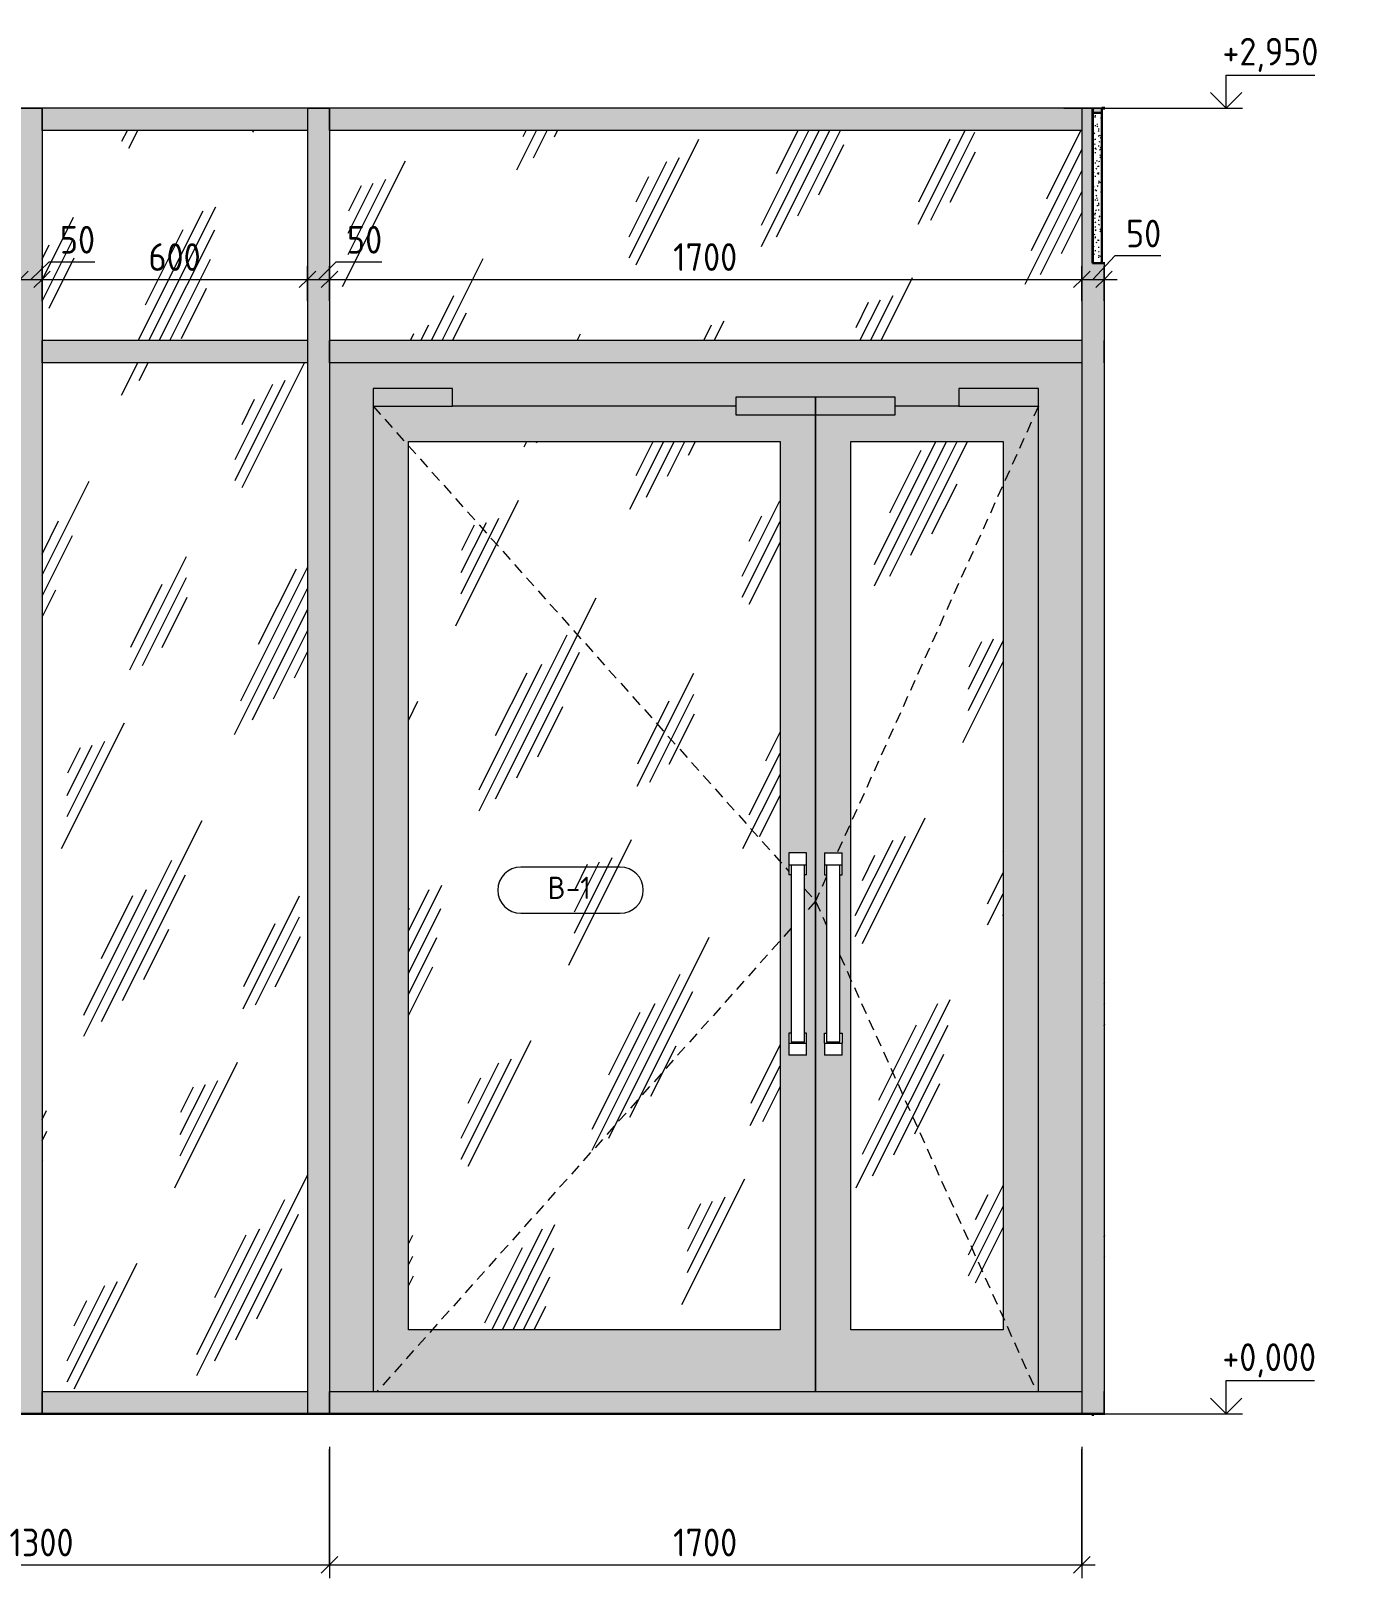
# Model space of a CAD drawing. Header units: millimetres. Extents: x 855 to 103073, y -1987 to 27400.
# Drawn here: x 15190 to 18153, y -371 to 3125 of the extents above; entities that cross this region are included whole.
import ezdxf

# ---------------------------------------------------------------- set-up
doc = ezdxf.new("R2010")
doc.units = ezdxf.units.MM
doc.linetypes.add('200_ШТРИХ_ш1п0_6_', pattern=[40, 25, -15])
for name, color, linetype, lineweight in [('A-ANNO-DIMS', 7, 'Continuous', 9), ('A-ANNO-DIMS-25', 7, 'Continuous', 9), ('A-DOOR', 7, 'Continuous', 9), ('A-DOOR-1', 7, '200_ШТРИХ_ш1п0_6_', 9), ('A-DOOR-IDEN', 7, 'Continuous', 9), ('A-FLOR', 7, 'Continuous', 9), ('A-GLAZ-CURT', 7, 'Continuous', 9), ('A-GLAZ-CWMG', 7, 'Continuous', 9), ('G-ANNO-DIMS', 7, 'Continuous', 9), ('G-ANNO-DIMS-1', 7, 'Continuous', 20)]:
    doc.layers.add(name, color=color, linetype=linetype, lineweight=lineweight)
for name, color, linetype, lineweight, true_color in [('A-FLOR-1', 7, 'Continuous', 9, 0x787878), ('A-FLOR-FNSH-1', 7, 'Continuous', 40, 0x3c3c3c), ('A-FLOR-FNSH-2', 7, 'Continuous', 30, 0x3c3c3c), ('A-GLAZ-CWMG-1', 7, 'Continuous', 9, 0x535353), ('A-WALL-1', 7, 'Continuous', 30, 0x3c3c3c), ('A-WALL-FNSH-1', 7, 'Continuous', 30, 0x3c3c3c), ('I-WALL-1', 7, 'Continuous', 9, 0x787878)]:
    doc.layers.add(name, color=color, linetype=linetype, lineweight=lineweight, true_color=true_color)
doc.styles.add('GOST Common_4', font='GOST_Common.ttf', dxfattribs={"height": 50})
doc.styles.add('ISOCPEUR_1', font='isocpeur.ttf', dxfattribs={"width": 0.9, "height": 62.5})
doc.dimstyles.new('ISO-2_5_0_9К_БОЛЬШОЙ', dxfattribs={"dimscale": 304.8, "dimtxt": 62.248823, "dimasz": 0.123031, "dimexe": 0.098425, "dimexo": 0.246063, "dimgap": 0, "dimtad": 1, "dimdec": 0, "dimrnd": 10, "dimzin": 0, "dimdsep": 46, "dimtxsty": 'ISOCPEUR_1', "dimblk1": 'OBLIQUE', "dimblk2": 'OBLIQUE', "dimsah": 1, "dimcen": 0.09, "dimdle": 0.098425, "dimazin": 0, "dimtfac": 1, "dimtdec": 4, "dimtix": 1, "dimtmove": 0, "dimatfit": 3, "dimfxl": 1, "dimtvp": 1, "dimtolj": 1, "dimtzin": 0, "dimarcsym": 2})
doc.dimstyles.new('ISO-2_5_0_9К_БОЛЬШОЙ_1', dxfattribs={"dimscale": 304.8, "dimtxt": 62.248823, "dimasz": 0.123031, "dimexe": 0.098425, "dimexo": 0.246063, "dimgap": 0, "dimtad": 1, "dimdec": 0, "dimrnd": 10, "dimzin": 0, "dimdsep": 46, "dimtxsty": 'ISOCPEUR_1', "dimblk1": 'OBLIQUE', "dimblk2": 'OBLIQUE', "dimsah": 1, "dimcen": 0.09, "dimdle": 0.098425, "dimazin": 0, "dimtfac": 1, "dimtdec": 4, "dimtix": 1, "dimtmove": 1, "dimatfit": 3, "dimfxl": 1, "dimtvp": 1, "dimtolj": 1, "dimtzin": 0, "dimarcsym": 2})
pattern_1 = [(63.435, (18470.56, 31.75), (-255.58, 766.75), [317.5, -190.5, 317.5, -190.5, -403.9]), (63.435, (18470.56, 31.75), (-255.58, 766.75), [-1016, 127, -276.9]), (63.435, (18454.7, 47.6), (-255.58, 766.75), [254, -317.5, 190.5, -190.5, -467.4]), (63.435, (18454.7, 47.6), (-255.58, 766.75), [-952.5, 222.25, -245.15]), (63.435, (18454.7, 95.25), (-255.58, 766.75), [190.5, -381, 127, -190.5, -530.9]), (63.435, (18454.7, 95.25), (-255.58, 766.75), [-889, 285.75, -245.15]), (63.435, (18502.3, 47.6), (-255.58, 766.75), [190.5, -381, 158.75, -6404.65]), (63.435, (18549.93, 95.25), (-255.58, 766.75), [95.25, -476.25, 63.5, -6499.9]), (63.435, (18470.56, 174.6), (-255.58, 766.75), [63.5, -476.25, 63.5, -254, -562.65]), (63.435, (18470.56, 174.6), (-255.58, 766.75), [-857.25, 158.75, -403.9]), (63.435, (18756.3, 127), (-255.58, 766.75), [317.5, -476.25, 381, -251.5]), (63.435, (18756.3, 79.4), (-255.58, 766.75), [444.5, -317.5, 476.25, -188]), (63.435, (18788.06, 95.25), (-255.58, 766.75), [508, -254, 381, -276.9]), (63.435, (18835.7, 142.9), (-255.58, 766.75), [317.5, -444.5, 254, -403.9]), (63.435, (18788.06, 238.1), (-255.58, 766.75), [158.75, -635, 190.5, -435.65]), (63.435, (18883.3, 190.5), (-255.58, 766.75), [127, -635, 127, -530.9])]

# ---------------------------------------------------------------- blocks, each defined once
blk = doc.blocks.new('Прямоугольный импост - Импост структурный с накладкой - 190мм-24242608-Развертка 1_02-1')
at = {"layer": 'A-GLAZ-CWMG-1'}
blk.add_hatch(color=256, dxfattribs=at).paths.add_polyline_path([(20775, 0), (20776.7, 0), (20776.7, 50), (20775, 50), (20775, 48.8)])
at = {"layer": 'A-GLAZ-CWMG'}
for p, q in [((20775, 0), (20775, 50)), ((20775, 50), (20776.7, 50))]:
    blk.add_line(p, q, dxfattribs=at)
blk = doc.blocks.new('Системная панель - Стекло - 40мм-32257947-Развертка 1_02-1')
at = {"layer": 'A-GLAZ-CURT'}
h = blk.add_hatch(dxfattribs=at)
h.set_pattern_fill('FP_1', color=256, style=0, pattern_type=2)
h.set_pattern_definition(pattern_1)
h.paths.add_polyline_path([(18375, 50), (18975, 50), (18975, 2375), (18375, 2375), (18375, 859)])
blk = doc.blocks.new('Прямоугольный импост - Импост структурный с накладкой - 190мм-32257697-Развертка 1_02-1')
at = {"layer": 'A-GLAZ-CWMG-1'}
blk.add_hatch(color=256, dxfattribs=at).paths.add_polyline_path([(20725, 2900), (20725, 2950), (19025, 2950), (19025, 2900), (20157.6, 2900)])
at = {"layer": 'A-GLAZ-CWMG'}
for p, q in [((19025, 2900), (19025, 2950)), ((20725, 2950), (19025, 2950)), ((20725, 2950), (20725, 2900)), ((20725, 2900), (19025, 2900))]:
    blk.add_line(p, q, dxfattribs=at)
blk = doc.blocks.new('Прямоугольный импост - Импост структурный с накладкой - 190мм-32257948-Развертка 1_02-1')
at = {"layer": 'A-GLAZ-CWMG-1'}
blk.add_hatch(color=256, dxfattribs=at).paths.add_polyline_path([(18918.8, 0), (18975, 0), (18975, 50), (18375, 50), (18375, 0)])
at = {"layer": 'A-GLAZ-CWMG'}
for p, q in [((18375, 0), (18375, 50)), ((18375, 50), (18975, 50)), ((18975, 50), (18975, 0))]:
    blk.add_line(p, q, dxfattribs=at)
blk = doc.blocks.new('Прямоугольный импост - Импост структурный с накладкой - 190мм-22862222-Развертка 1_02-1')
at = {"layer": 'A-GLAZ-CWMG-1'}
blk.add_hatch(color=256, dxfattribs=at).paths.add_polyline_path([(18975, 0), (19025, 0), (19025, 2400), (18975, 2400), (18975, 859)])
at = {"layer": 'A-GLAZ-CWMG'}
for p, q in [((18975, 2400), (18975, 0)), ((19025, 2400), (19025, 0))]:
    blk.add_line(p, q, dxfattribs=at)
blk = doc.blocks.new('Прямоугольный импост - Импост структурный с накладкой - 190мм-32540737-Развертка 1_02-1')
at = {"layer": 'A-GLAZ-CWMG-1'}
blk.add_hatch(color=256, dxfattribs=at).paths.add_polyline_path([(19025, 2400), (19025, 2950), (18975, 2950), (18975, 2400)])
at = {"layer": 'A-GLAZ-CWMG'}
for p, q in [((18975, 2950), (19025, 2950)), ((18975, 2950), (18975, 2400)), ((19025, 2950), (19025, 2400))]:
    blk.add_line(p, q, dxfattribs=at)
blk = doc.blocks.new('Системная панель - Стекло - 40мм-31929511-Развертка 1_02-1')
at = {"layer": 'A-GLAZ-CURT'}
h = blk.add_hatch(dxfattribs=at)
h.set_pattern_fill('FP_1', color=256, style=0, pattern_type=2)
h.set_pattern_definition(pattern_1)
h.paths.add_polyline_path([(20776.7, 50), (20776.7, 2375), (20775, 2375), (20775, 50)])
blk = doc.blocks.new('Прямоугольный импост - Импост структурный с накладкой - 190мм-32257698-Развертка 1_02-1')
at = {"layer": 'A-GLAZ-CWMG-1'}
blk.add_hatch(color=256, dxfattribs=at).paths.add_polyline_path([(16025, 0), (17725, 0), (17725, 50), (16025, 50)])
at = {"layer": 'A-GLAZ-CWMG'}
for p, q in [((16025, 0), (16025, 50)), ((16025, 50), (17725, 50)), ((17725, 50), (17725, 0))]:
    blk.add_line(p, q, dxfattribs=at)
blk = doc.blocks.new('Прямоугольный импост - Импост структурный с накладкой - 190мм-V1-Развертка 1_02-1')
at = {"layer": 'A-GLAZ-CWMG-1'}
h = blk.add_hatch(color=256, dxfattribs=at)
h.paths.add_polyline_path([(20725, 2400), (20775, 2400), (20775, 2600), (20749, 2600), (20749, 2950), (20725, 2950), (20725, 2479.5)])
h.paths.add_polyline_path([(20770, 2940), (20770, 2950), (20750, 2950), (20750, 2940)])
at = {"layer": 'A-GLAZ-CWMG'}
for p, q in [((20725, 2950), (20749, 2950)), ((20725, 2950), (20725, 2400)), ((20750, 2950), (20770, 2950)), ((20775, 2600), (20775, 2400))]:
    blk.add_line(p, q, dxfattribs=at)
blk = doc.blocks.new('Дверь_Витражная_остекление_ - ДВН_ДАО_Главный вход_1800 в свету 3-32257949-Развертка 1_02-1')
at = {"layer": 'A-DOOR'}
for points in [[(19025, 50), (19123, 50), (19123, 2317), (19303, 2317), (19303, 2277), (19943, 2277), (19943, 2297), (20303, 2297), (20303, 2277), (20447, 2277), (20447, 2317), (20627, 2317), (20627, 50), (20725, 50), (20725, 2375), (19025, 2375), (19025, 190)], [(19228.5, 2277), (19303, 2277), (19303, 2317), (19123, 2317), (19123, 2277)], [(20447, 2277), (20627, 2277), (20627, 2317), (20447, 2317)], [(20123, 2257), (20123, 2297), (19943, 2297), (19943, 2257)], [(20123, 2257), (20303, 2257), (20303, 2297), (20123, 2297)]]:
    blk.add_hatch(color=256, dxfattribs=at).paths.add_polyline_path(points)
h = blk.add_hatch(color=256, dxfattribs=at)
h.paths.add_polyline_path([(19123, 50), (20123, 50), (20123, 2257), (19943, 2257), (19943, 2277), (19123, 2277), (19123, 859)])
h.paths.add_polyline_path([(20043, 190), (19203, 190), (19203, 2197), (20043, 2197), (20043, 426.9)])
h.paths.add_polyline_path([(20073, 810), (20063, 810), (20063, 860), (20068, 860), (20068, 1217.5), (20063, 1217.5), (20063, 1267.5), (20103, 1267.5), (20103, 1217.5), (20098, 1217.5), (20098, 860), (20103, 860), (20103, 810), (20077.8, 810)])
h = blk.add_hatch(color=256, dxfattribs=at)
h.paths.add_polyline_path([(20123, 50), (20627, 50), (20627, 2277), (20303, 2277), (20303, 2257), (20123, 2257), (20123, 426.9)])
h.paths.add_polyline_path([(20547, 190), (20203, 190), (20203, 2197), (20547, 2197), (20547, 210.8)])
h.paths.add_polyline_path([(20183, 810), (20143, 810), (20143, 860), (20148, 860), (20148, 1217.5), (20143, 1217.5), (20143, 1267.5), (20183, 1267.5), (20183, 1217.5), (20178, 1217.5), (20178, 860), (20183, 860), (20183, 825)])
h = blk.add_hatch(dxfattribs=at)
h.set_pattern_fill('FP_1', color=256, style=0, pattern_type=2)
h.set_pattern_definition(pattern_1)
h.paths.add_polyline_path([(19538.2, 190), (20043, 190), (20043, 2197), (19203, 2197), (19203, 190)])
h = blk.add_hatch(dxfattribs=at)
h.set_pattern_fill('FP_1', color=256, style=0, pattern_type=2)
h.set_pattern_definition(pattern_1)
h.paths.add_polyline_path([(20467.3, 190), (20547, 190), (20547, 2197), (20203, 2197), (20203, 190)])
for p, q in [((19303, 2317), (19123, 2317)), ((19123, 2317), (19123, 2277)), ((19303, 2277), (19303, 2317)), ((20627, 2317), (20447, 2317)), ((20447, 2317), (20447, 2277)), ((20627, 2277), (20627, 2317)), ((19123, 2277), (19123, 50)), ((19123, 2277), (19303, 2277)), ((19943, 2277), (19303, 2277)), ((19943, 2297), (19943, 2257)), ((20123, 2297), (19943, 2297)), ((20303, 2297), (20123, 2297)), ((20123, 2297), (20123, 2257)), ((20123, 2257), (20123, 2297)), ((20303, 2257), (20303, 2297)), ((20447, 2277), (20303, 2277)), ((20447, 2277), (20627, 2277)), ((20627, 50), (20627, 2277)), ((19943, 2257), (20123, 2257)), ((20123, 2257), (20123, 50)), ((20123, 2257), (20303, 2257)), ((20123, 50), (20123, 2257)), ((19203, 190), (19203, 2197)), ((19203, 2197), (20043, 2197)), ((20043, 2197), (20043, 190)), ((20203, 190), (20203, 2197)), ((20203, 2197), (20547, 2197)), ((20547, 2197), (20547, 190)), ((20063, 1267.5), (20063, 1240)), ((20103, 1267.5), (20063, 1267.5)), ((20103, 1240), (20103, 1267.5)), ((20143, 1267.5), (20143, 1240)), ((20143, 1267.5), (20183, 1267.5)), ((20183, 1240), (20183, 1267.5)), ((20103, 1240), (20063, 1240)), ((20063, 1240), (20063, 1217.5)), ((20068, 1240), (20068, 840)), ((20098, 840), (20098, 1240)), ((20103, 1217.5), (20103, 1240)), ((20183, 1240), (20143, 1240)), ((20143, 1240), (20143, 1217.5)), ((20148, 1240), (20148, 840)), ((20178, 840), (20178, 1240)), ((20183, 1217.5), (20183, 1240)), ((20068, 1217.5), (20063, 1217.5)), ((20103, 1217.5), (20098, 1217.5)), ((20143, 1217.5), (20148, 1217.5)), ((20178, 1217.5), (20183, 1217.5)), ((20068, 860), (20063, 860)), ((20063, 860), (20063, 837.5)), ((20098, 840), (20068, 840)), ((20103, 860), (20098, 860)), ((20103, 837.5), (20103, 860)), ((20143, 837.5), (20143, 860)), ((20143, 860), (20148, 860)), ((20178, 840), (20148, 840)), ((20178, 860), (20183, 860)), ((20183, 860), (20183, 837.5)), ((20063, 837.5), (20063, 810)), ((20063, 837.5), (20103, 837.5)), ((20103, 810), (20063, 810)), ((20103, 810), (20103, 837.5)), ((20143, 837.5), (20143, 810)), ((20143, 837.5), (20183, 837.5)), ((20183, 810), (20143, 810)), ((20183, 810), (20183, 837.5)), ((20043, 190), (19203, 190)), ((20547, 190), (20203, 190))]:
    blk.add_line(p, q, dxfattribs=at)
at = {"layer": 'A-DOOR-1'}
for p, q in [((19123, 2277), (20063, 1225.6)), ((20627, 2277), (20172.1, 1267.5)), ((20148, 1214), (20123, 1158.5)), ((20098, 1186.5), (20123, 1158.5)), ((20123, 1158.5), (20098, 1130.5)), ((20123, 1158.5), (20148, 1103)), ((20068, 1097), (19131.9, 50)), ((20178, 1036.4), (20622.5, 50))]:
    blk.add_line(p, q, dxfattribs=at)
blk = doc.blocks.new('Прямоугольный импост - Импост структурный с накладкой - 190мм-32258150-Развертка 1_02-1')
at = {"layer": 'A-GLAZ-CWMG-1'}
blk.add_hatch(color=256, dxfattribs=at).paths.add_polyline_path([(18975, 2900), (18975, 2950), (18375, 2950), (18375, 2900)])
at = {"layer": 'A-GLAZ-CWMG'}
for p, q in [((18375, 2900), (18375, 2950)), ((18975, 2950), (18375, 2950)), ((18975, 2950), (18975, 2900)), ((18975, 2900), (18375, 2900))]:
    blk.add_line(p, q, dxfattribs=at)
blk = doc.blocks.new('Системная панель - Стекло - 40мм-32540738-Развертка 1_02-1')
at = {"layer": 'A-GLAZ-CURT'}
h = blk.add_hatch(dxfattribs=at)
h.set_pattern_fill('FP_1', color=256, style=0, pattern_type=2)
h.set_pattern_definition(pattern_1)
h.paths.add_polyline_path([(20776.7, 2425), (20776.7, 2600), (20775, 2600), (20775, 2425)])
blk = doc.blocks.new('Системная панель - Стекло - 40мм-32540739-Развертка 1_02-1')
at = {"layer": 'A-GLAZ-CURT'}
h = blk.add_hatch(dxfattribs=at)
h.set_pattern_fill('FP_1', color=256, style=0, pattern_type=2)
h.set_pattern_definition(pattern_1)
h.paths.add_polyline_path([(20467.3, 2425), (20725, 2425), (20725, 2900), (19025, 2900), (19025, 2425), (20157.6, 2425)])
blk = doc.blocks.new('Системная панель - Стекло - 40мм-32540740-Развертка 1_02-1')
at = {"layer": 'A-GLAZ-CURT'}
h = blk.add_hatch(dxfattribs=at)
h.set_pattern_fill('FP_1', color=256, style=0, pattern_type=2)
h.set_pattern_definition(pattern_1)
h.paths.add_polyline_path([(18975, 2425), (18975, 2900), (18375, 2900), (18375, 2425), (18918.8, 2425)])
blk = doc.blocks.new('Прямоугольный импост - Импост структурный с накладкой - 190мм-32257703-Развертка 1_02-1')
at = {"layer": 'A-GLAZ-CWMG-1'}
blk.add_hatch(color=256, dxfattribs=at).paths.add_polyline_path([(20157.6, 2375), (20725, 2375), (20725, 2425), (19025, 2425), (19025, 2375), (19538.2, 2375)])
at = {"layer": 'A-GLAZ-CWMG'}
for p, q in [((19025, 2375), (19025, 2425)), ((20725, 2425), (19025, 2425)), ((20725, 2425), (20725, 2375)), ((20725, 2375), (19025, 2375))]:
    blk.add_line(p, q, dxfattribs=at)
blk = doc.blocks.new('Прямоугольный импост - Импост структурный с накладкой - 190мм-32258152-Развертка 1_02-1')
at = {"layer": 'A-GLAZ-CWMG-1'}
blk.add_hatch(color=256, dxfattribs=at).paths.add_polyline_path([(18375, 2375), (18975, 2375), (18975, 2425), (18375, 2425)])
at = {"layer": 'A-GLAZ-CWMG'}
for p, q in [((18375, 2375), (18375, 2425)), ((18975, 2425), (18375, 2425)), ((18975, 2425), (18975, 2375)), ((18975, 2375), (18375, 2375))]:
    blk.add_line(p, q, dxfattribs=at)
blk = doc.blocks.new('Прямоугольный импост - Импост структурный с накладкой - 190мм-23201017-Развертка 1_02-1')
at = {"layer": 'A-GLAZ-CWMG-1'}
blk.add_hatch(color=256, dxfattribs=at).paths.add_polyline_path([(20775, 2375), (20776.7, 2375), (20776.7, 2425), (20775, 2425)])
at = {"layer": 'A-GLAZ-CWMG'}
for p, q in [((20775, 2375), (20775, 2425)), ((20776.7, 2425), (20775, 2425)), ((20776.7, 2375), (20775, 2375))]:
    blk.add_line(p, q, dxfattribs=at)
blk = doc.blocks.new('DIMBLOCK10-Развертка 1_02-1')
at = {"layer": 'A-ANNO-DIMS-25'}
for p, q in [((14565.5, -75), (14565.5, -371.2)), ((14565.5, -341.2), (14565.5, -80)), ((15865.5, -75), (15865.5, -371.2)), ((15865.5, -341.2), (15865.5, -80)), ((14565.5, -341.2), (15865.5, -341.2))]:
    blk.add_line(p, q, dxfattribs=at)
at = {"layer": 'A-ANNO-DIMS-25', "lineweight": 20}
for p, q in [((14565.5, -341.2), (14546.7, -360)), ((14565.5, -341.2), (14584.2, -322.5)), ((15865.5, -341.2), (15846.7, -360)), ((15865.5, -341.2), (15884.2, -322.5))]:
    blk.add_line(p, q, dxfattribs=at)
at = {"layer": 'A-ANNO-DIMS-25', "color": 0, "insert": (15141.9, -259.6), "char_height": 62.5, "width": 176.691, "attachment_point": 1, "line_spacing_factor": 1.149209, "style": 'ISOCPEUR_1'}
blk.add_mtext('1300', dxfattribs=at)
blk = doc.blocks.new('_Oblique')
at = {"color": 0, "linetype": 'ByBlock', "lineweight": -2}
blk.add_line((-0.5, -0.5), (0.5, 0.5), dxfattribs=at)
blk = doc.blocks.new('DIMBLOCK11-Развертка 1_02-1')
at = {"layer": 'A-ANNO-DIMS-25'}
for p, q in [((15865.5, -75), (15865.5, -371.2)), ((15865.5, -341.2), (15865.5, -80)), ((17565.5, -75), (17565.5, -371.2)), ((17565.5, -341.2), (17565.5, -80)), ((15865.5, -341.2), (17595.5, -341.2))]:
    blk.add_line(p, q, dxfattribs=at)
at = {"layer": 'A-ANNO-DIMS-25', "lineweight": 20}
for p, q in [((15865.5, -341.2), (15846.7, -360)), ((15865.5, -341.2), (15884.2, -322.5)), ((17565.5, -341.2), (17546.7, -360)), ((17565.5, -341.2), (17584.2, -322.5))]:
    blk.add_line(p, q, dxfattribs=at)
at = {"layer": 'A-ANNO-DIMS-25', "color": 0, "insert": (16641.9, -259.6), "char_height": 62.5, "width": 176.691, "attachment_point": 1, "line_spacing_factor": 1.149209, "style": 'ISOCPEUR_1'}
blk.add_mtext('1700', dxfattribs=at)
blk = doc.blocks.new('М_двери - Типоразмер_рамка-25223575-Развертка 1_02-1')
at = {"layer": 'A-DOOR-IDEN'}
for p, q in [((17476.2, 1235.2), (17251.4, 1235.2)), ((17251.4, 1131.2), (17476.2, 1131.2))]:
    blk.add_line(p, q, dxfattribs=at)
for centre, start, end in [((17251.4, 1183.2), 90, 270), ((17476.2, 1183.2), 270, 90)]:
    blk.add_arc(centre, 52, start, end, dxfattribs=at)
blk = doc.blocks.new('DIMBLOCK26-Развертка 1_02-1')
at = {"layer": 'A-ANNO-DIMS-25'}
for p, q in [((15165.5, 2514.9), (15165.5, 2593.4)), ((15230.9, 2602.5), (15190.5, 2563.4)), ((15215.5, 2514.9), (15215.5, 2593.4)), ((15334.9, 2602.5), (15230.9, 2602.5)), ((15165.5, 2563.4), (15215.5, 2563.4)), ((15165.5, 2563.4), (15165.5, 2514.9)), ((15215.5, 2563.4), (15215.5, 2514.9))]:
    blk.add_line(p, q, dxfattribs=at)
at = {"layer": 'A-ANNO-DIMS-25', "lineweight": 20}
for p, q in [((15165.5, 2563.4), (15146.7, 2544.7)), ((15165.5, 2563.4), (15184.2, 2582.2)), ((15215.5, 2563.4), (15196.7, 2544.7)), ((15215.5, 2563.4), (15234.2, 2582.2))]:
    blk.add_line(p, q, dxfattribs=at)
at = {"layer": 'A-ANNO-DIMS-25', "color": 0, "insert": (15255.9, 2684.2), "char_height": 62.5, "width": 94.81, "attachment_point": 1, "line_spacing_factor": 1.149209, "style": 'ISOCPEUR_1'}
blk.add_mtext('50', dxfattribs=at)
blk = doc.blocks.new('DIMBLOCK27-Развертка 1_02-1')
at = {"layer": 'A-ANNO-DIMS-25'}
for p, q in [((15215.5, 2514.9), (15215.5, 2593.4)), ((15815.5, 2514.9), (15815.5, 2593.4)), ((15215.5, 2563.4), (15815.5, 2563.4)), ((15215.5, 2563.4), (15215.5, 2514.9)), ((15815.5, 2563.4), (15815.5, 2514.9))]:
    blk.add_line(p, q, dxfattribs=at)
at = {"layer": 'A-ANNO-DIMS-25', "lineweight": 20}
for p, q in [((15215.5, 2563.4), (15196.7, 2544.7)), ((15215.5, 2563.4), (15234.2, 2582.2)), ((15815.5, 2563.4), (15796.7, 2544.7)), ((15815.5, 2563.4), (15834.2, 2582.2))]:
    blk.add_line(p, q, dxfattribs=at)
at = {"layer": 'A-ANNO-DIMS-25', "color": 0, "insert": (15456.2, 2645.1), "char_height": 62.5, "width": 142.215, "attachment_point": 1, "line_spacing_factor": 1.149209, "style": 'ISOCPEUR_1'}
blk.add_mtext('600', dxfattribs=at)
blk = doc.blocks.new('DIMBLOCK28-Развертка 1_02-1')
at = {"layer": 'A-ANNO-DIMS-25'}
for p, q in [((15815.5, 2514.9), (15815.5, 2593.4)), ((15879.7, 2602.5), (15840.5, 2563.4)), ((15865.5, 2514.9), (15865.5, 2593.4)), ((15983.7, 2602.5), (15879.7, 2602.5)), ((15815.5, 2563.4), (15865.5, 2563.4)), ((15815.5, 2563.4), (15815.5, 2514.9)), ((15865.5, 2563.4), (15865.5, 2514.9))]:
    blk.add_line(p, q, dxfattribs=at)
at = {"layer": 'A-ANNO-DIMS-25', "lineweight": 20}
for p, q in [((15815.5, 2563.4), (15796.7, 2544.7)), ((15815.5, 2563.4), (15834.2, 2582.2)), ((15865.5, 2563.4), (15846.7, 2544.7)), ((15865.5, 2563.4), (15884.2, 2582.2))]:
    blk.add_line(p, q, dxfattribs=at)
at = {"layer": 'A-ANNO-DIMS-25', "color": 0, "insert": (15904.7, 2684.2), "char_height": 62.5, "width": 94.81, "attachment_point": 1, "line_spacing_factor": 1.149209, "style": 'ISOCPEUR_1'}
blk.add_mtext('50', dxfattribs=at)
blk = doc.blocks.new('DIMBLOCK29-Развертка 1_02-1')
at = {"layer": 'A-ANNO-DIMS-25'}
for p, q in [((15865.5, 2514.9), (15865.5, 2593.4)), ((17565.5, 2514.9), (17565.5, 2593.4)), ((15865.5, 2563.4), (17565.5, 2563.4)), ((15865.5, 2563.4), (15865.5, 2514.9)), ((17565.5, 2563.4), (17565.5, 2514.9))]:
    blk.add_line(p, q, dxfattribs=at)
at = {"layer": 'A-ANNO-DIMS-25', "lineweight": 20}
for p, q in [((15865.5, 2563.4), (15846.7, 2544.7)), ((15865.5, 2563.4), (15884.2, 2582.2)), ((17565.5, 2563.4), (17546.7, 2544.7)), ((17565.5, 2563.4), (17584.2, 2582.2))]:
    blk.add_line(p, q, dxfattribs=at)
at = {"layer": 'A-ANNO-DIMS-25', "color": 0, "insert": (16641.9, 2645.1), "char_height": 62.5, "width": 176.691, "attachment_point": 1, "line_spacing_factor": 1.149209, "style": 'ISOCPEUR_1'}
blk.add_mtext('1700', dxfattribs=at)
blk = doc.blocks.new('DIMBLOCK30-Развертка 1_02-1')
at = {"layer": 'A-ANNO-DIMS-25'}
for p, q in [((17565.5, 2514.9), (17565.5, 2593.4)), ((17640.2, 2616.6), (17590.5, 2563.4)), ((17615.5, 2514.9), (17615.5, 2593.4)), ((17744.2, 2616.6), (17640.2, 2616.6)), ((17565.5, 2563.4), (17645.5, 2563.4)), ((17565.5, 2563.4), (17565.5, 2514.9)), ((17615.5, 2563.4), (17615.5, 2514.9))]:
    blk.add_line(p, q, dxfattribs=at)
at = {"layer": 'A-ANNO-DIMS-25', "lineweight": 20}
for p, q in [((17565.5, 2563.4), (17546.7, 2544.7)), ((17565.5, 2563.4), (17584.2, 2582.2)), ((17615.5, 2563.4), (17596.7, 2544.7)), ((17615.5, 2563.4), (17634.2, 2582.2))]:
    blk.add_line(p, q, dxfattribs=at)
at = {"layer": 'A-ANNO-DIMS-25', "color": 0, "insert": (17665.2, 2698.2), "char_height": 62.5, "width": 94.81, "attachment_point": 1, "line_spacing_factor": 1.149209, "style": 'ISOCPEUR_1'}
blk.add_mtext('50', dxfattribs=at)
blk = doc.blocks.new('Высотные отметки - Стрелка_Верх-17668718-Развертка 1_02-1')
at = {"layer": 'G-ANNO-DIMS'}
for p, q in [((10563.5, 75), (10363.5, 75)), ((10563.5, 0), (10563.5, 75)), ((10601.4, 0), (10526.4, 0))]:
    blk.add_line(p, q, dxfattribs=at)
at = {"layer": 'G-ANNO-DIMS-1'}
for q in [(10528.1, 35.4), (10598.8, 35.4)]:
    blk.add_line((10563.5, 0), q, dxfattribs=at)

msp = doc.modelspace()

# ---------------------------------------------------------------- hatches: boundary and pattern name
at = {"layer": 'A-FLOR-1'}
h = msp.add_hatch(dxfattribs=at)
h.set_pattern_fill('FP_2', color=256, style=0, pattern_type=2)
h.set_pattern_definition([(45, (15247.548, 0), (-14.25598, 14.25598), []), (45, (15261.804, 0), (-14.25598, 14.25598), [25.202, -5.04, 0.8382, -4.202])])
h.paths.add_polyline_path([(17617.2, 2950), (17617.2, 2951.3), (17610.5, 2951.3), (17610.5, 2950), (17617, 2950)])
at = {"layer": 'I-WALL-1'}
h = msp.add_hatch(dxfattribs=at)
h.set_pattern_fill('FP_3', color=256, style=0, pattern_type=2)
h.set_pattern_definition([(0, (15247.548, 0), (30.48, 7.62), [2.515, -20.345, 2.515, -20.345, -121.92]), (0, (15247.548, 0), (30.48, 7.62), [-45.72, 2.515, -43.205, 2.515, -20.345, -53.34]), (0, (15247.548, 0), (30.48, 7.62), [-114.3, 2.515, -12.725, 2.515, -35.585]), (120, (15258.978, 3.81), (-21.839114, 22.586454), [2.515, -20.345, 2.515, -20.345, -121.92]), (120, (15258.978, 3.81), (-21.839114, 22.586454), [-45.72, 2.515, -43.205, 2.515, -20.345, -53.34]), (120, (15258.978, 3.81), (-21.839114, 22.586454), [-114.3, 2.515, -12.725, 2.515, -35.585]), (240, (15262.788, 19.05), (-8.640886, -30.206454), [2.515, -20.345, 2.515, -20.345, -121.92]), (240, (15262.788, 19.05), (-8.640886, -30.206454), [-45.72, 2.515, -43.205, 2.515, -20.345, -53.34]), (240, (15262.788, 19.05), (-8.640886, -30.206454), [-114.3, 2.515, -12.725, 2.515, -35.585])])
h.paths.add_polyline_path([(17590.5, 2600), (17610.5, 2600), (17610.5, 2940), (17590.5, 2940)])

# ---------------------------------------------------------------- linework, layer by layer
at = {"layer": 'A-FLOR'}
for p, q in [((17589.5, 2950), (12161, 2950)), ((17610.5, 2950), (17590.5, 2950))]:
    msp.add_line(p, q, dxfattribs=at)
at = {"layer": 'A-FLOR-FNSH-1'}
for p, q in [((17610.5, 2951.3), (17610.5, 2950)), ((17610.5, 2950), (17617.2, 2950))]:
    msp.add_line(p, q, dxfattribs=at)
at = {"layer": 'A-FLOR-FNSH-2'}
for p, q in [((17617.2, 0), (10116.2, 0)), ((17590.5, -5), (17590.5, 0)), ((17617.2, -0.1), (10091.7, -0.1))]:
    msp.add_line(p, q, dxfattribs=at)
at = {"layer": 'A-WALL-1'}
for p, q in [((17610.5, 2940), (17590.5, 2940)), ((17590.5, 2940), (17590.5, 2600)), ((17610.5, 2600), (17610.5, 2950)), ((17590.5, 2600), (17617.2, 2600))]:
    msp.add_line(p, q, dxfattribs=at)
at = {"layer": 'A-WALL-FNSH-1'}
for p, q in [((17589.5, 2951.3), (17589.5, 2600)), ((17590.5, 2940), (17590.5, 2951.3)), ((17589.5, 2600), (17590.5, 2600))]:
    msp.add_line(p, q, dxfattribs=at)
at = {"layer": 'G-ANNO-DIMS'}
for p, q in [((17524.8, 2950), (17808, 2950)), ((17808, 2950), (17891.7, 2950)), ((17481.3, 0), (17863.8, 0)), ((17863.8, 0), (17891.5, 0))]:
    msp.add_line(p, q, dxfattribs=at)

# ---------------------------------------------------------------- block references
at = {"layer": 'A-DOOR'}
msp.add_blockref('Дверь_Витражная_остекление_ - ДВН_ДАО_Главный вход_1800 в свету 3-32257949-Развертка 1_02-1', (-3159.5, 0), dxfattribs=at)
at = {"layer": 'A-DOOR-IDEN'}
msp.add_blockref('М_двери - Типоразмер_рамка-25223575-Развертка 1_02-1', (-953.8, 0), dxfattribs=at)
at = {"layer": 'A-GLAZ-CURT'}
for name in ['Системная панель - Стекло - 40мм-32540740-Развертка 1_02-1', 'Системная панель - Стекло - 40мм-32540739-Развертка 1_02-1', 'Системная панель - Стекло - 40мм-32540738-Развертка 1_02-1', 'Системная панель - Стекло - 40мм-32257947-Развертка 1_02-1', 'Системная панель - Стекло - 40мм-31929511-Развертка 1_02-1']:
    msp.add_blockref(name, (-3159.5, 0), dxfattribs=at)
at = {"layer": 'A-GLAZ-CWMG'}
for name, p in [('Прямоугольный импост - Импост структурный с накладкой - 190мм-32540737-Развертка 1_02-1', (-3809.5, 0)), ('Прямоугольный импост - Импост структурный с накладкой - 190мм-32258150-Развертка 1_02-1', (-3159.5, 0)), ('Прямоугольный импост - Импост структурный с накладкой - 190мм-32540737-Развертка 1_02-1', (-3159.5, 0)), ('Прямоугольный импост - Импост структурный с накладкой - 190мм-32257697-Развертка 1_02-1', (-3159.5, 0)), ('Прямоугольный импост - Импост структурный с накладкой - 190мм-V1-Развертка 1_02-1', (-3159.5, 0)), ('Прямоугольный импост - Импост структурный с накладкой - 190мм-32258152-Развертка 1_02-1', (-3159.5, 0)), ('Прямоугольный импост - Импост структурный с накладкой - 190мм-32257703-Развертка 1_02-1', (-3159.5, 0)), ('Прямоугольный импост - Импост структурный с накладкой - 190мм-23201017-Развертка 1_02-1', (-3159.5, 0)), ('Прямоугольный импост - Импост структурный с накладкой - 190мм-22862222-Развертка 1_02-1', (-3809.5, 0)), ('Прямоугольный импост - Импост структурный с накладкой - 190мм-22862222-Развертка 1_02-1', (-3159.5, 0)), ('Прямоугольный импост - Импост структурный с накладкой - 190мм-22862222-Развертка 1_02-1', (-1409.5, 0)), ('Прямоугольный импост - Импост структурный с накладкой - 190мм-32257948-Развертка 1_02-1', (-3159.5, 0)), ('Прямоугольный импост - Импост структурный с накладкой - 190мм-32257698-Развертка 1_02-1', (-159.5, 0)), ('Прямоугольный импост - Импост структурный с накладкой - 190мм-24242608-Развертка 1_02-1', (-3159.5, 0))]:
    msp.add_blockref(name, p, dxfattribs=at)
at = {"layer": 'G-ANNO-DIMS', "extrusion": (0, 0, -1)}
for p in [(-28455.2, 2950), (-28455, 0)]:
    msp.add_blockref('Высотные отметки - Стрелка_Верх-17668718-Развертка 1_02-1', p, dxfattribs=at)

# ---------------------------------------------------------------- texts
at = {"layer": 'A-DOOR-IDEN', "char_height": 50, "attachment_point": 1, "style": 'GOST Common_4'}
for s, insert, width in [('\\fGOST Common|b0|i0|c204|p34|;В', (16358, 1213.5), 50.105), ('-1', (16399.4, 1213.5), 74.156)]:
    msp.add_mtext(s, dxfattribs=dict(at, insert=insert, width=width))

# ---------------------------------------------------------------- dimensions: what is measured, and where the dimension line sits
at = {"layer": 'A-ANNO-DIMS'}
for base, p1, p2, picture, middle in [((17615.5, 2563.4), (17565.5, 2589.9), (17615.5, 2589.9), 'DIMBLOCK30-Развертка 1_02-1', (17712.6, 2656.6)), ((15215.5, 2563.4), (15165.5, 2589.9), (15215.5, 2589.9), 'DIMBLOCK26-Развертка 1_02-1', (15303.3, 2642.5)), ((15865.5, 2563.4), (15815.5, 2589.9), (15865.5, 2589.9), 'DIMBLOCK28-Развертка 1_02-1', (15952.1, 2642.5))]:
    dim = msp.add_linear_dim(base=base, p1=p1, p2=p2, dimstyle='ISO-2_5_0_9К_БОЛЬШОЙ_1', override={"dimpost": '<>', "dimfxl": 50}, dxfattribs=at)
    dim.commit()
    dim.dimension.update_dxf_attribs({"geometry": picture, "text_midpoint": middle, "dimtype": 160})
for base, p1, p2, override, picture, middle in [((15815.5, 2563.4), (15215.5, 2589.9), (15815.5, 2589.9), {"dimpost": '<>', "dimfxl": 600}, 'DIMBLOCK27-Развертка 1_02-1', (15515.5, 2594.7)), ((17565.5, 2563.4), (15865.5, 2589.9), (17565.5, 2589.9), {"dimpost": '<>', "dimfxl": 1700}, 'DIMBLOCK29-Развертка 1_02-1', (16715.5, 2594.7)), ((15865.5, -341.2), (14565.5, 0), (15865.5, 0), {"dimpost": '<>', "dimfxl": 1300}, 'DIMBLOCK10-Развертка 1_02-1', (15215.5, -310)), ((17565.5, -341.2), (15865.5, 0), (17565.5, 0), {"dimpost": '<>', "dimfxl": 1700}, 'DIMBLOCK11-Развертка 1_02-1', (16715.5, -310))]:
    dim = msp.add_linear_dim(base=base, p1=p1, p2=p2, dimstyle='ISO-2_5_0_9К_БОЛЬШОЙ', override=override, dxfattribs=at)
    dim.commit()
    dim.dimension.update_dxf_attribs({"geometry": picture, "text_midpoint": middle})

# ---------------------------------------------------------------- next in the draw order: texts
at = {"layer": 'G-ANNO-DIMS', "char_height": 62.5, "width": 254.705, "attachment_point": 1, "line_spacing_factor": 1.149209, "style": 'ISOCPEUR_1', "bg_fill": 3, "box_fill_scale": 1.25, "bg_fill_color": 256, "bg_fill_true_color": 13158600, "bg_fill_transparency": 0}
for s, insert in [('+2,950', (17883.1, 3109.2)), ('+0,000', (17882.9, 159.2))]:
    msp.add_mtext(s, dxfattribs=dict(at, insert=insert))

doc.saveas('drawing.dxf')
